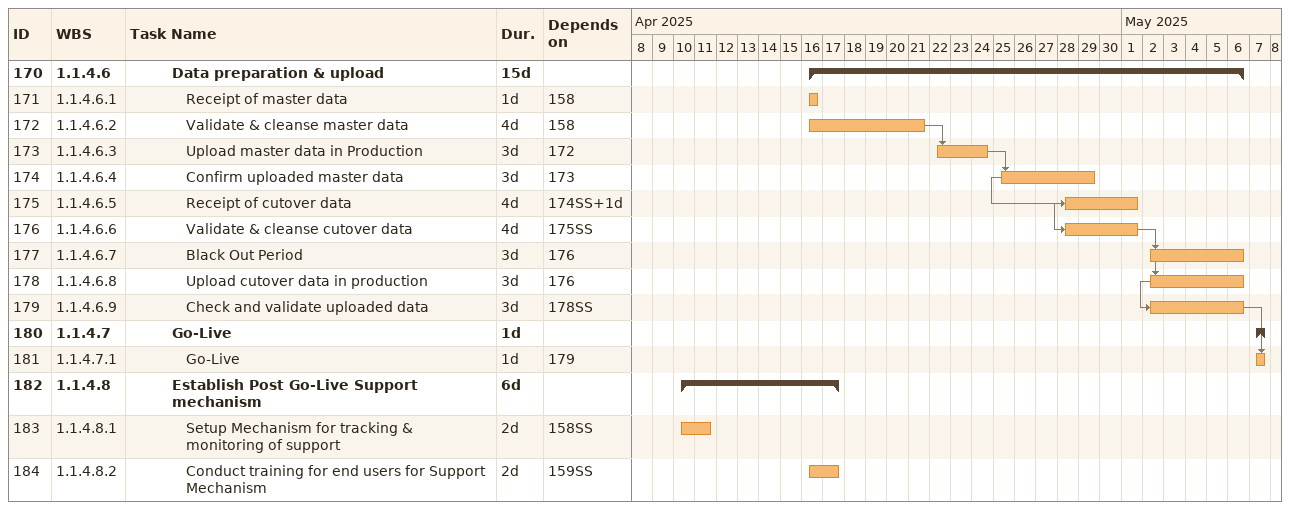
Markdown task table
| ID | WBS | Task | Duration | Start | Finish | Predecessors |
|---|---|---|---|---|---|---|
| 170 | 1.1.4.6 | **Data preparation & upload** | 15d | 2025-04-16 | 2025-05-06 |  |
| 171 | 1.1.4.6.1 | Receipt of master data | 1d | 2025-04-16 | 2025-04-16 | 158 |
| 172 | 1.1.4.6.2 | Validate & cleanse master data | 4d | 2025-04-16 | 2025-04-21 | 158 |
| 173 | 1.1.4.6.3 | Upload master data in Production | 3d | 2025-04-22 | 2025-04-24 | 172 |
| 174 | 1.1.4.6.4 | Confirm uploaded master data | 3d | 2025-04-25 | 2025-04-29 | 173 |
| 175 | 1.1.4.6.5 | Receipt of cutover data | 4d | 2025-04-28 | 2025-05-01 | 174SS+1d |
| 176 | 1.1.4.6.6 | Validate & cleanse cutover data | 4d | 2025-04-28 | 2025-05-01 | 175SS |
| 177 | 1.1.4.6.7 | Black Out Period | 3d | 2025-05-02 | 2025-05-06 | 176 |
| 178 | 1.1.4.6.8 | Upload cutover data in production | 3d | 2025-05-02 | 2025-05-06 | 176 |
| 179 | 1.1.4.6.9 | Check and validate uploaded data | 3d | 2025-05-02 | 2025-05-06 | 178SS |
| 180 | 1.1.4.7 | **Go-Live** | 1d | 2025-05-07 | 2025-05-07 |  |
| 181 | 1.1.4.7.1 | Go-Live | 1d | 2025-05-07 | 2025-05-07 | 179 |
| 182 | 1.1.4.8 | **Establish Post Go-Live Support mechanism** | 6d | 2025-04-10 | 2025-04-17 |  |
| 183 | 1.1.4.8.1 | Setup Mechanism for tracking & monitoring of support | 2d | 2025-04-10 | 2025-04-11 | 158SS |
| 184 | 1.1.4.8.2 | Conduct training for end users for Support Mechanism | 2d | 2025-04-16 | 2025-04-17 | 159SS |
